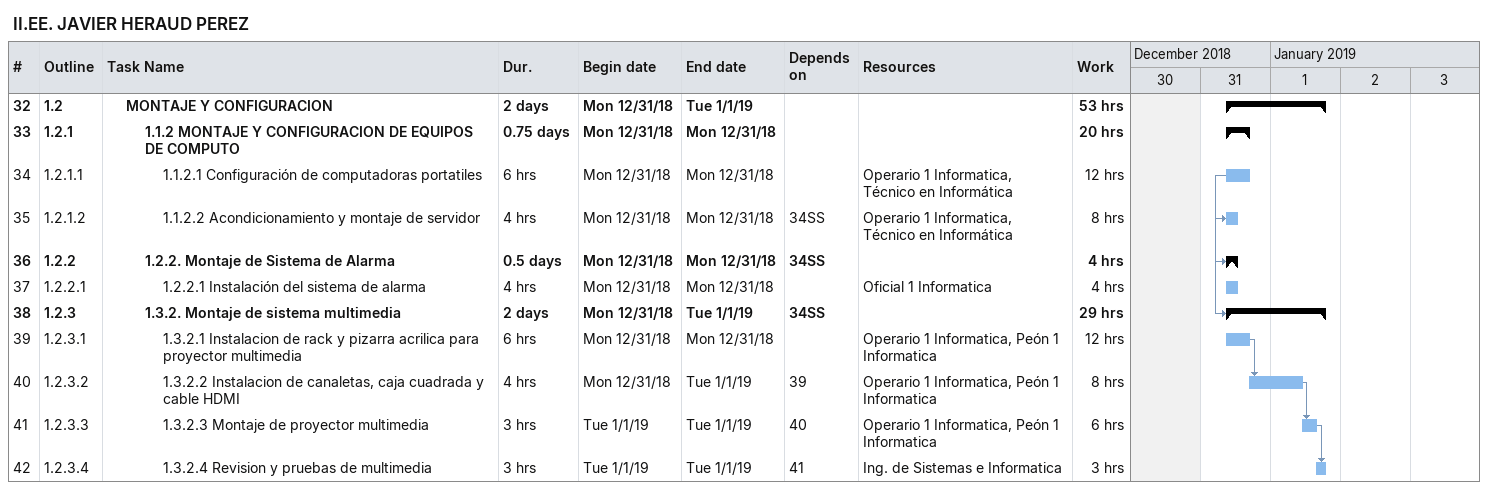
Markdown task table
II.EE. JAVIER HERAUD PEREZ

| ID | WBS | Task | Duration | Start | Finish | Predecessors | Resources | Work (h) |
|---|---|---|---|---|---|---|---|---|
| 32 | 1.2 | **MONTAJE Y CONFIGURACION** | 2d | 2018-12-31 | 2019-01-01 |  |  | 53 |
| 33 | 1.2.1 | **1.1.2 MONTAJE Y CONFIGURACION DE EQUIPOS DE COMPUTO** | 0.75d | 2018-12-31 | 2018-12-31 |  |  | 20 |
| 34 | 1.2.1.1 | 1.1.2.1 Configuración de computadoras portatiles | 6h | 2018-12-31 | 2018-12-31 |  | Operario 1 Informatica, Técnico en Informática | 12 |
| 35 | 1.2.1.2 | 1.1.2.2 Acondicionamiento y montaje de servidor | 4h | 2018-12-31 | 2018-12-31 | 34SS | Operario 1 Informatica, Técnico en Informática | 8 |
| 36 | 1.2.2 | **1.2.2. Montaje de Sistema de Alarma** | 0.5d | 2018-12-31 | 2018-12-31 | 34SS |  | 4 |
| 37 | 1.2.2.1 | 1.2.2.1 Instalación del sistema de alarma | 4h | 2018-12-31 | 2018-12-31 |  | Oficial 1 Informatica | 4 |
| 38 | 1.2.3 | **1.3.2. Montaje de sistema multimedia** | 2d | 2018-12-31 | 2019-01-01 | 34SS |  | 29 |
| 39 | 1.2.3.1 | 1.3.2.1 Instalacion de rack y pizarra acrilica para proyector multimedia | 6h | 2018-12-31 | 2018-12-31 |  | Operario 1 Informatica, Peón 1 Informatica | 12 |
| 40 | 1.2.3.2 | 1.3.2.2 Instalacion de canaletas, caja cuadrada y cable HDMI | 4h | 2018-12-31 | 2019-01-01 | 39 | Operario 1 Informatica, Peón 1 Informatica | 8 |
| 41 | 1.2.3.3 | 1.3.2.3 Montaje de proyector multimedia | 3h | 2019-01-01 | 2019-01-01 | 40 | Operario 1 Informatica, Peón 1 Informatica | 6 |
| 42 | 1.2.3.4 | 1.3.2.4 Revision y pruebas de multimedia | 3h | 2019-01-01 | 2019-01-01 | 41 | Ing. de Sistemas e Informatica | 3 |
